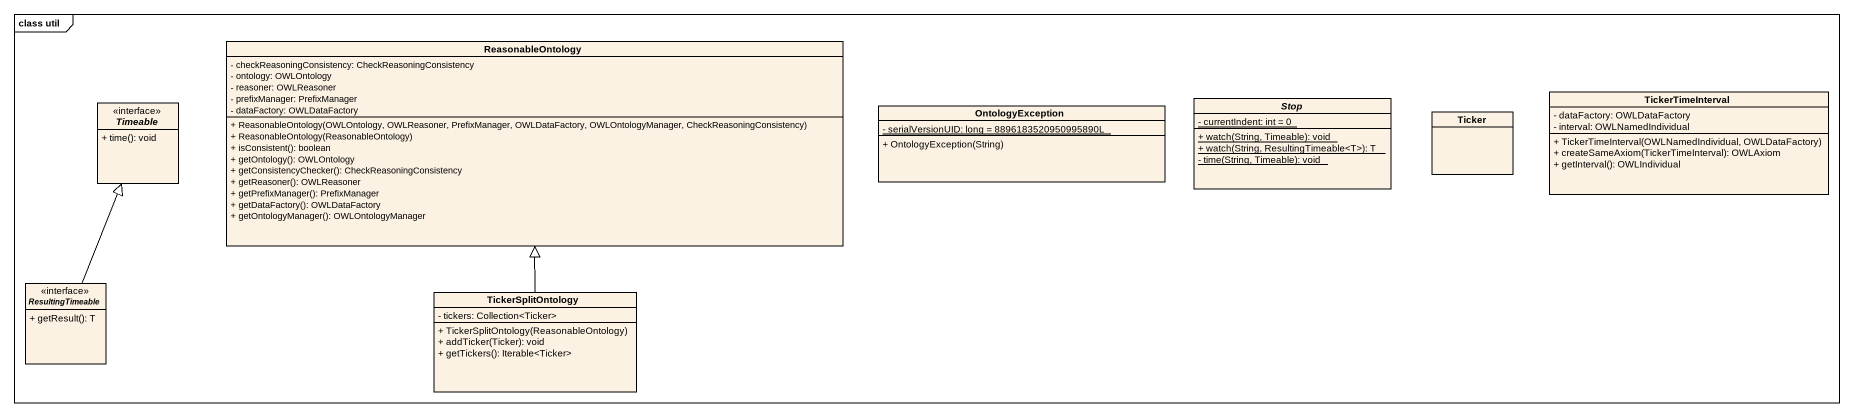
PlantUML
@startuml
mainframe class util
hide circle
hide empty members
skinparam classAttributeIconSize 0
class ReasonableOntology {
  - checkReasoningConsistency: CheckReasoningConsistency
  - ontology: OWLOntology
  - reasoner: OWLReasoner
  - prefixManager: PrefixManager
  - dataFactory: OWLDataFactory
  + ReasonableOntology(OWLOntology, OWLReasoner, PrefixManager, OWLDataFactory, OWLOntologyManager, CheckReasoningConsistency)
  + ReasonableOntology(ReasonableOntology)
  + isConsistent(): boolean
  + getOntology(): OWLOntology
  + getConsistencyChecker(): CheckReasoningConsistency
  + getReasoner(): OWLReasoner
  + getPrefixManager(): PrefixManager
  + getDataFactory(): OWLDataFactory
  + getOntologyManager(): OWLOntologyManager
}
interface Timeable <<interface>> {
  + time(): void
}
class OntologyException {
  {static} - serialVersionUID: long = 8896183520950995890L
  + OntologyException(String)
}
abstract class "Stop" as Stop_ {
  {static} - currentIndent: int = 0
  {static} + watch(String, Timeable): void
  {static} + watch(String, ResultingTimeable<T>): T
  {static} - time(String, Timeable): void
}
class Ticker
class TickerTimeInterval {
  - dataFactory: OWLDataFactory
  - interval: OWLNamedIndividual
  + TickerTimeInterval(OWLNamedIndividual, OWLDataFactory)
  + createSameAxiom(TickerTimeInterval): OWLAxiom
  + getInterval(): OWLIndividual
}
interface ResultingTimeable <<interface>> {
  + getResult(): T
}
class TickerSplitOntology {
  - tickers: Collection<Ticker>
  + TickerSplitOntology(ReasonableOntology)
  + addTicker(Ticker): void
  + getTickers(): Iterable<Ticker>
}
ResultingTimeable -up-|> Timeable
TickerSplitOntology -up-|> ReasonableOntology
@enduml
